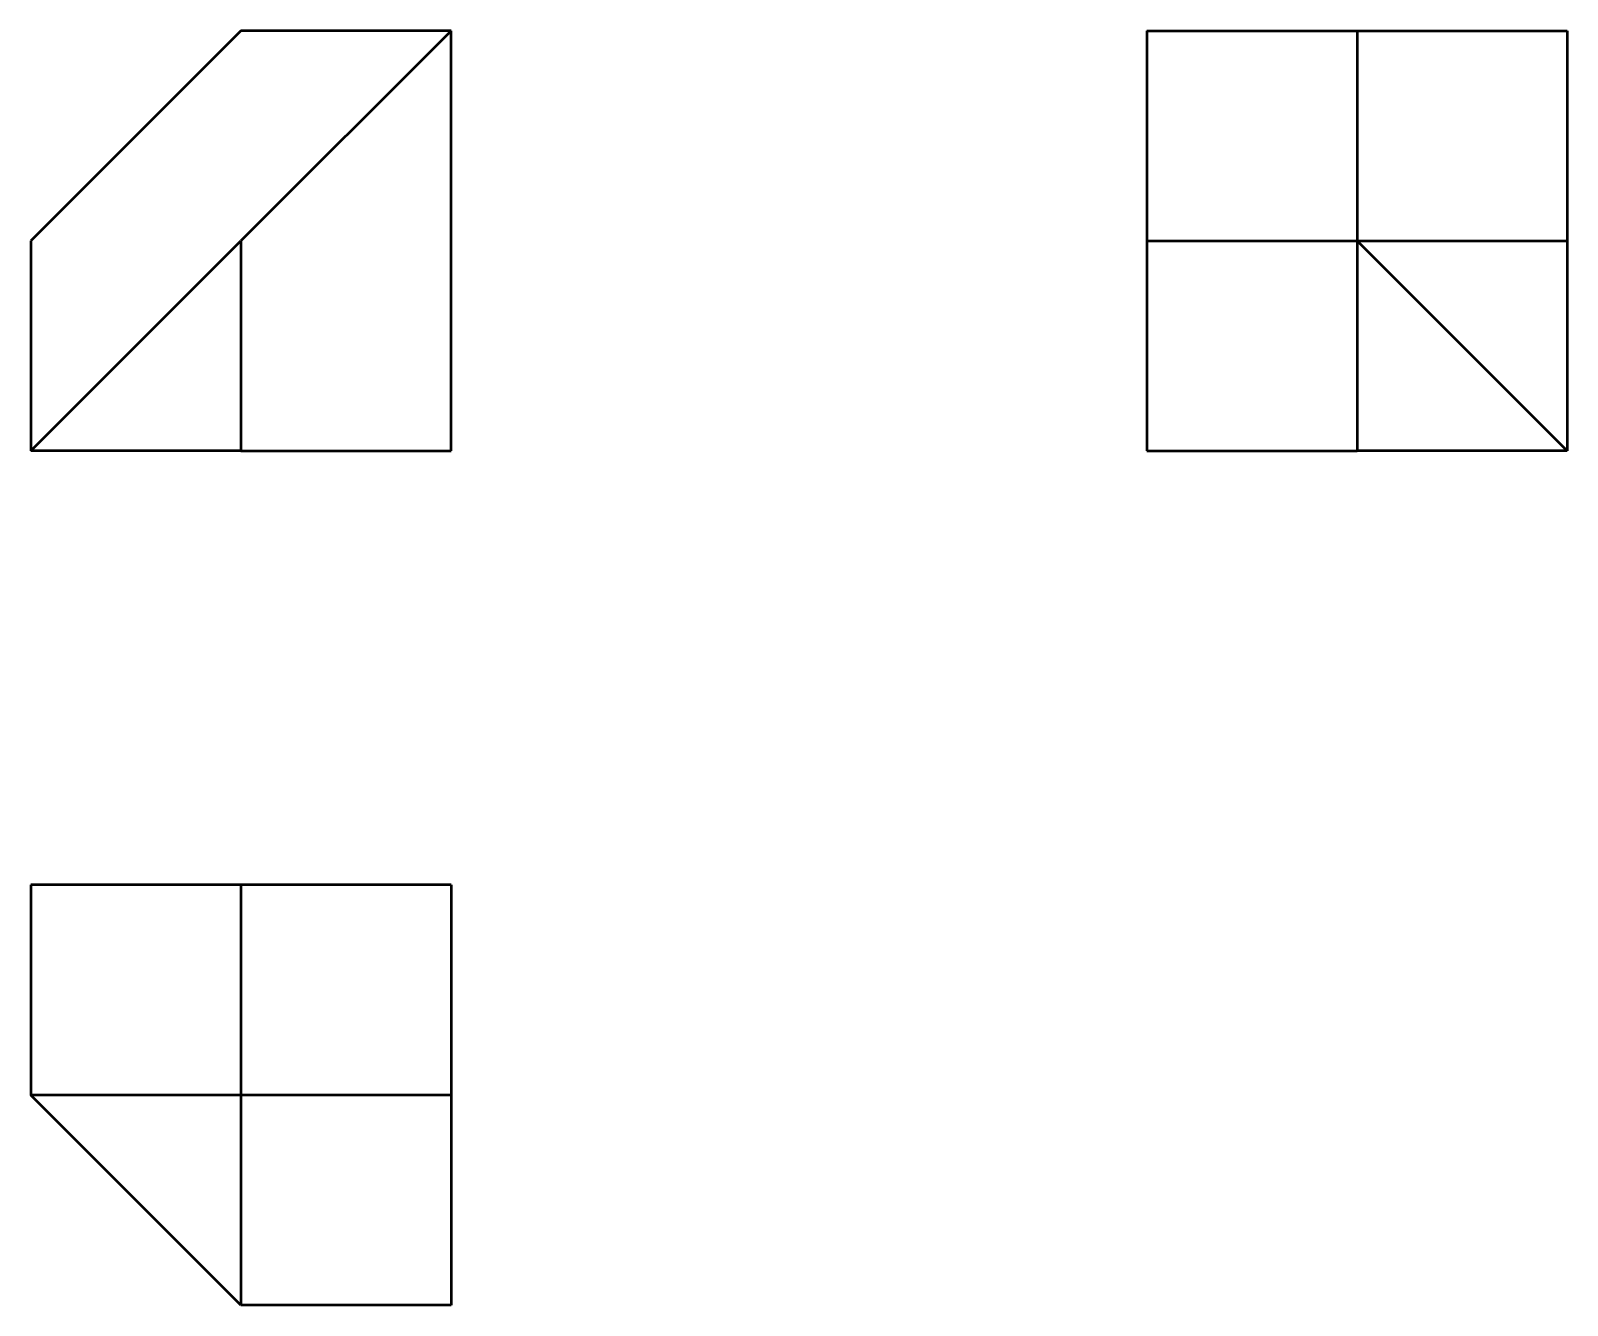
# Model space of a CAD drawing. Header units: millimetres. Extents: x 67 to 213, y 39 to 161.
import ezdxf

# ---------------------------------------------------------------- set-up
doc = ezdxf.new("R2010")
doc.units = ezdxf.units.MM
doc.layers.add('Visible (ISO)', color=7, linetype='Continuous', lineweight=50)

msp = doc.modelspace()

# ---------------------------------------------------------------- linework, layer by layer
at = {"layer": 'Visible (ISO)'}
for p, q in [((86.72, 160.65), (66.72, 140.65)), ((106.72, 160.65), (86.72, 160.65)), ((106.72, 160.65), (86.72, 140.65)), ((106.72, 120.65), (106.72, 160.65)), ((172.94, 160.65), (172.94, 140.65)), ((172.94, 160.65), (192.94, 160.65)), ((192.94, 160.65), (192.94, 140.65)), ((192.94, 160.65), (212.94, 160.65)), ((212.94, 160.65), (212.94, 140.65)), ((66.72, 120.65), (86.72, 140.65)), ((66.72, 140.65), (66.72, 120.65)), ((86.72, 140.65), (86.72, 120.65)), ((172.94, 140.65), (172.94, 120.65)), ((172.94, 140.65), (192.94, 140.65)), ((192.94, 140.65), (212.94, 120.65)), ((192.94, 140.65), (192.94, 120.65)), ((192.94, 140.65), (212.94, 140.65)), ((212.94, 140.65), (212.94, 120.65)), ((86.72, 120.65), (66.72, 120.65)), ((86.72, 120.65), (106.72, 120.65)), ((172.94, 120.65), (192.94, 120.65)), ((212.94, 120.65), (192.94, 120.65)), ((66.72, 79.34), (66.72, 59.34)), ((86.72, 79.34), (66.72, 79.34)), ((86.72, 79.34), (86.72, 59.34)), ((106.72, 79.34), (86.72, 79.34)), ((106.72, 79.34), (106.72, 59.34)), ((86.72, 39.34), (66.72, 59.34)), ((86.72, 59.34), (66.72, 59.34)), ((106.72, 59.34), (86.72, 59.34)), ((86.72, 59.34), (86.72, 39.34)), ((106.72, 59.34), (106.72, 39.34)), ((106.72, 39.34), (86.72, 39.34))]:
    msp.add_line(p, q, dxfattribs=at)

doc.saveas('drawing.dxf')
